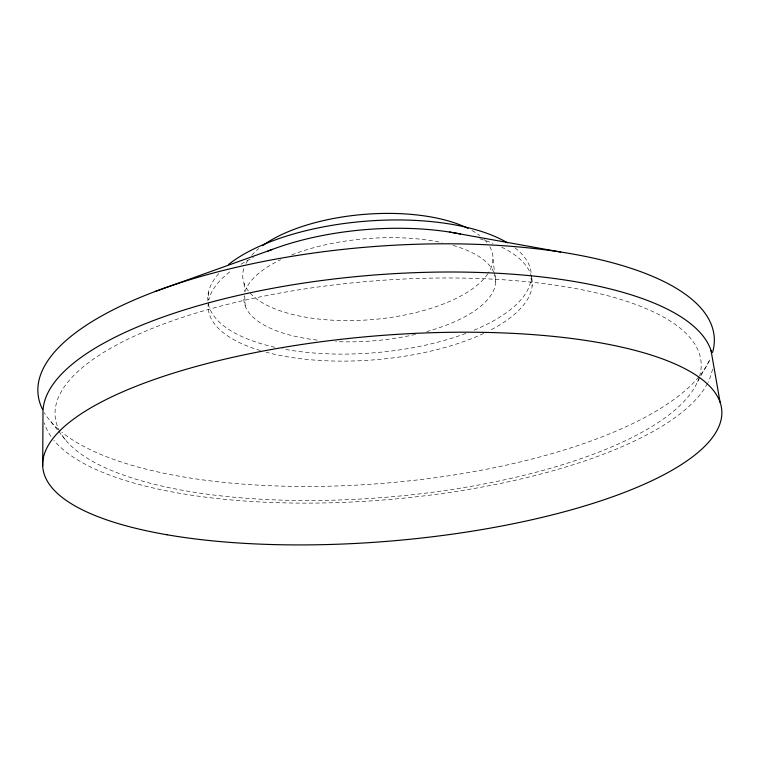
<?xml version="1.0" encoding="UTF-8"?>
<svg xmlns="http://www.w3.org/2000/svg" width="758" height="758" viewBox="0 0 758 758"><rect width="100%" height="100%" fill="white"/><g stroke="black" fill="none" stroke-linecap="round" stroke-linejoin="round"><path stroke-width="0.57" stroke-dasharray="3.79 2.84" d="M697.578 381.653L710.113 359.226A339.29 118.381 -4.8 0 1 699.577 375.987M50.852 421.704L57.978 430.553M58.688 431.444L66.524 441.184M531.168 278.375L532.144 285.984M492.975 259.179L494.462 271.62M494.595 272.757L495.666 281.805M244.095 283.378L244.483 291.309M244.711 295.847L245.213 306.043M208.459 292.228L208.772 300.026A162.582 65.245 -4.8 0 1 231.749 270.398M712.444 369.118A336.069 112.478 -4.8 0 1 707.981 382.43M707.508 383.349A336.069 112.478 -4.8 0 1 390.541 499.38A336.069 112.478 -4.8 0 1 53.903 440.303M50.919 436.381A336.069 112.478 -4.8 0 1 44.39 422.822M699.293 377.096A324.092 108.299 -4.8 0 1 390.531 496.878A324.092 108.299 -4.8 0 1 60.583 432.96M59.986 431.889A324.092 108.299 -4.8 0 1 365.716 281.616A324.092 108.299 -4.8 0 1 699.643 375.949M698.819 376.906A339.29 118.381 -4.8 0 1 388.664 482.874A339.29 118.381 -4.8 0 1 61.777 432.164M58.338 429.246A339.29 118.381 -4.8 0 1 44.324 412.703M531.737 277.987A162.582 65.245 -4.8 0 1 489.185 330.763M483.718 333.416A162.582 65.245 -4.8 0 1 266.153 352.214M260.449 350.594A162.582 65.245 -4.8 0 1 208.346 302.357M241.053 264.229A162.582 65.245 -4.8 0 1 253.523 257.474M479.842 238.789A162.582 65.245 -4.8 0 1 493.06 243.375M501.73 247.212A162.582 65.245 -4.8 0 1 531.481 276.85M514.938 247.875A162.231 65.927 -4.8 0 1 472.537 330.801M465.933 333.378A162.231 65.927 -4.8 0 1 282.62 348.879M274.841 347.268A162.231 65.927 -4.8 0 1 219.631 272.681M489.782 246.682A125.496 52.757 -4.8 0 1 488.323 273.013M487.773 273.856A125.496 52.757 -4.8 0 1 340.408 320.52A125.496 52.757 -4.8 0 1 244.171 267.517M245.99 263.414A125.496 52.757 -4.8 0 1 247.838 260.326M251.798 255.238A125.496 52.757 -4.8 0 1 258.791 248.605M472.035 230.508A125.496 52.757 -4.8 0 1 479.7 235.558M484.324 239.613A125.496 52.757 -4.8 0 1 487.962 243.858M494.86 275.126A126.292 51.203 -4.8 0 1 426.726 331.568M415.517 334.401A126.292 51.203 -4.8 0 1 335.595 341.583M317.157 340.105A126.292 51.203 -4.8 0 1 244 296.037M244.976 291.631A126.292 51.203 -4.8 0 1 280.716 259.691M291.688 254.944A126.292 51.203 -4.8 0 1 441.971 242.626M453.066 245.412A126.292 51.203 -4.8 0 1 494.51 274.017"/><path stroke-width="1.14" d="M42.694 465.876L42.988 414.058A336.069 112.478 -4.8 0 1 361.159 276.13A336.069 112.478 -4.8 0 1 711.734 352.906M155.238 291.47L272.444 249.373M449.456 232.043L560.721 252.035M711.061 350.632L720.1 402.299M42.619 409.576A339.29 118.381 -4.8 0 1 364.74 247.288A339.29 118.381 -4.8 0 1 712.615 352.299M267.782 251.173A162.582 65.245 -4.8 0 1 460.542 234.014M228.528 264.514A162.231 65.927 -4.8 0 1 507.481 242.835M262.533 245.706A125.496 52.757 -4.8 0 1 468.056 228.395M166.978 534.76A340.683 102.832 -4.8 0 0 717.362 429.739A340.683 102.832 -4.8 0 0 262.439 351.172A340.683 102.832 -4.8 0 0 166.978 534.76"/></g></svg>
